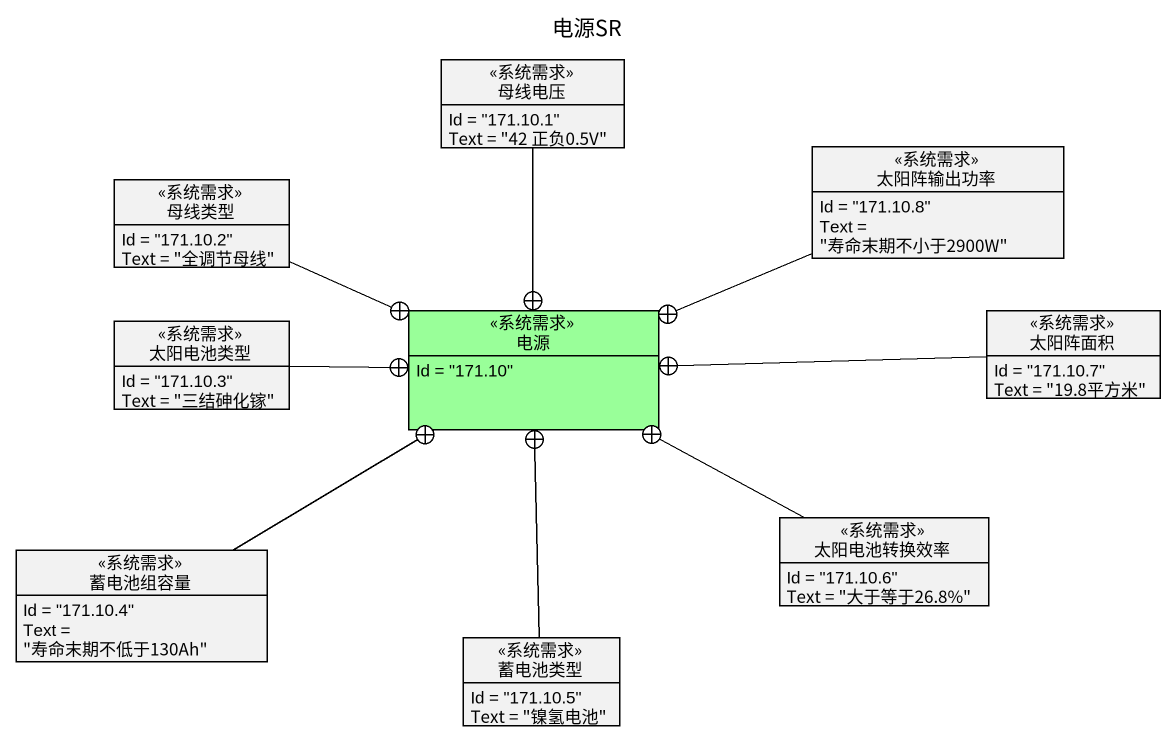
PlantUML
@startuml
title 电源SR
hide circle
hide empty members
class 母线电压 <<系统需求>> {
  Id = "171.10.1"
  Text = "42 正负0.5V"
}
class 太阳阵输出功率 <<系统需求>> {
  Id = "171.10.8"
  Text = "寿命末期不小于2900W"
}
class 母线类型 <<系统需求>> {
  Id = "171.10.2"
  Text = "全调节母线"
}
class 太阳电池类型 <<系统需求>> {
  Id = "171.10.3"
  Text = "三结砷化镓"
}
class 电源 <<系统需求>> #99FF99 {
  Id = "171.10"
}
class 太阳阵面积 <<系统需求>> {
  Id = "171.10.7"
  Text = "19.8平方米"
}
class 蓄电池组容量 <<系统需求>> {
  Id = "171.10.4"
  Text = "寿命末期不低于130Ah"
}
class 太阳电池转换效率 <<系统需求>> {
  Id = "171.10.6"
  Text = "大于等于26.8%"
}
class 蓄电池类型 <<系统需求>> {
  Id = "171.10.5"
  Text = "镍氢电池"
}
母线电压 --+ 电源
太阳阵输出功率 -left-+ 电源
母线类型 -right-+ 电源
太阳电池类型 -right-+ 电源
太阳阵面积 -left-+ 电源
蓄电池组容量 -up-+ 电源
太阳电池转换效率 -left-+ 电源
蓄电池类型 -up-+ 电源
@enduml
